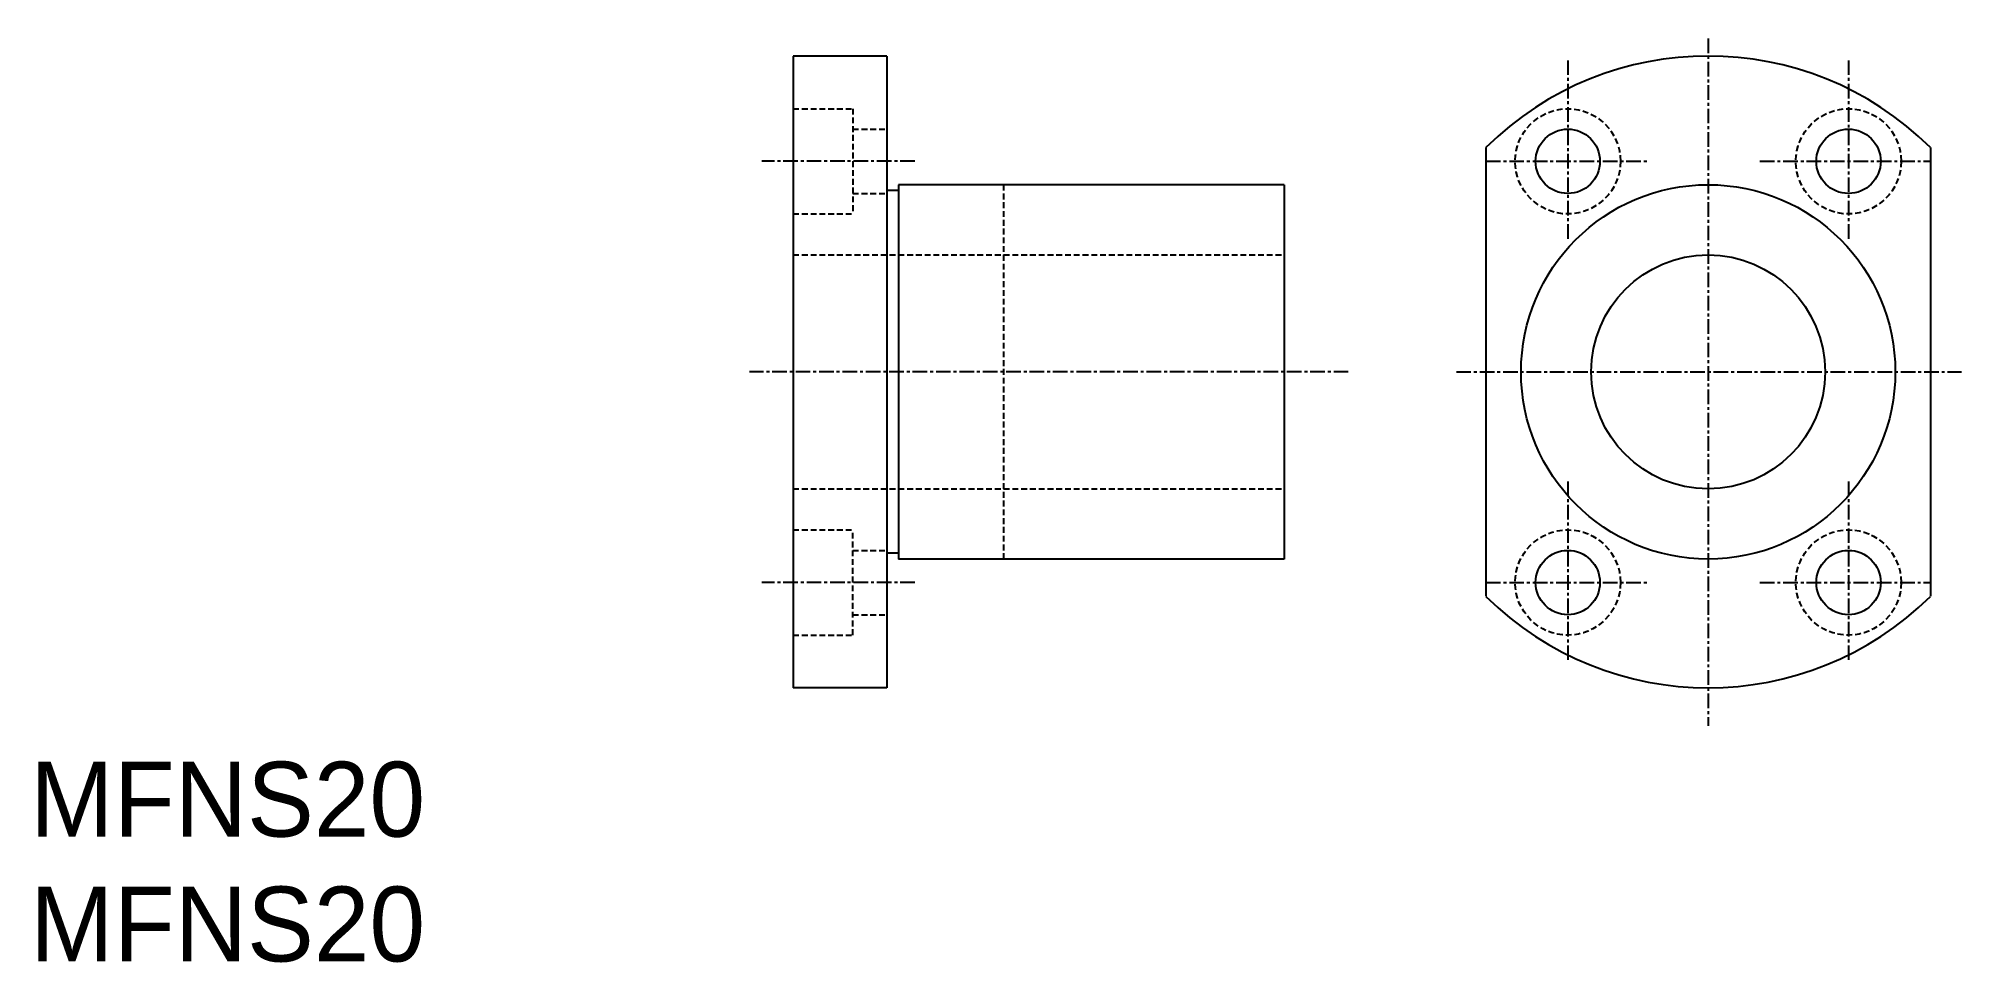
# Model space of a CAD drawing. Extents: x 11 to 175, y 10 to 89.
import ezdxf

# ---------------------------------------------------------------- set-up
doc = ezdxf.new("R2010")
doc.units = 0
doc.linetypes.add('CENTER', pattern=[2, 1.25, -0.25, 0.25, -0.25])
doc.linetypes.add('DASHED', pattern=[0.75, 0.5, -0.25])
doc.layers.get('0').update_dxf_attribs({"linetype": 'CONTINUOUS'})
doc.layers.add('CENTER', color=1, linetype='CENTER')

msp = doc.modelspace()

# ---------------------------------------------------------------- linework, layer by layer
at = {"color": 7, "linetype": 'CONTINUOUS'}
for p, q in [((75.23, 87.39), (75.23, 33.39)), ((83.23, 87.39), (75.23, 87.39)), ((83.23, 87.39), (83.23, 33.39)), ((134.47, 79.58), (134.47, 41.21)), ((172.47, 79.58), (172.47, 41.21)), ((84.23, 75.89), (83.23, 75.89)), ((84.23, 76.39), (84.23, 44.39)), ((117.23, 76.39), (84.23, 76.39)), ((117.23, 76.39), (117.23, 44.39)), ((84.23, 44.89), (83.23, 44.89)), ((117.23, 44.39), (84.23, 44.39)), ((83.23, 33.39), (75.23, 33.39))]:
    msp.add_line(p, q, dxfattribs=at)
at = {"color": 3, "linetype": 'DASHED'}
for p, q in [((75.23, 82.89), (80.33, 82.89)), ((80.33, 82.89), (80.33, 73.89)), ((80.33, 81.14), (83.23, 81.14)), ((80.33, 75.64), (83.23, 75.64)), ((93.23, 76.39), (93.23, 44.39)), ((75.23, 73.89), (80.33, 73.89)), ((75.23, 70.39), (117.23, 70.39)), ((75.23, 50.39), (117.23, 50.39)), ((75.23, 46.89), (80.33, 46.89)), ((80.33, 37.89), (80.33, 46.89)), ((80.33, 45.14), (83.23, 45.14)), ((80.33, 39.64), (83.23, 39.64)), ((75.23, 37.89), (80.33, 37.89))]:
    msp.add_line(p, q, dxfattribs=at)
for centre in [(141.47, 78.39), (165.47, 78.39), (141.47, 42.39), (165.47, 42.39)]:
    msp.add_circle(centre, 4.5, dxfattribs=at)
at = {"color": 7, "linetype": 'CONTINUOUS'}
for centre, radius in [((141.47, 78.39), 2.75), ((165.47, 78.39), 2.75), ((153.47, 60.39), 16), ((153.47, 60.39), 10), ((141.47, 42.39), 2.75), ((165.47, 42.39), 2.75)]:
    msp.add_circle(centre, radius, dxfattribs=at)
for start, end in [(45.2751, 134.7249), (225.2751, 314.7249)]:
    msp.add_arc((153.47, 60.39), 27, start, end, dxfattribs=at)
at = {"layer": 'CENTER', "color": 1, "linetype": 'CENTER'}
for p, q in [((153.47, 88.89), (153.47, 30.13)), ((141.47, 87.02), (141.47, 71.55)), ((165.47, 87.02), (165.47, 71.55)), ((85.64, 78.39), (72.54, 78.39)), ((134.47, 78.39), (148.44, 78.39)), ((157.89, 78.39), (172.44, 78.39)), ((122.7, 60.39), (71.49, 60.39)), ((131.94, 60.39), (175.13, 60.39)), ((141.47, 51.02), (141.47, 35.55)), ((165.47, 51.02), (165.47, 35.55)), ((85.64, 42.39), (72.54, 42.39)), ((134.47, 42.39), (148.44, 42.39)), ((157.89, 42.39), (172.44, 42.39))]:
    msp.add_line(p, q, dxfattribs=at)

# ---------------------------------------------------------------- texts
at = {"color": 7, "linetype": 'CONTINUOUS'}
for p in [(10, 20.67), (10, 10)]:
    msp.add_text('MFNS20', height=6.4, dxfattribs=at).set_placement(p)

doc.saveas('drawing.dxf')
